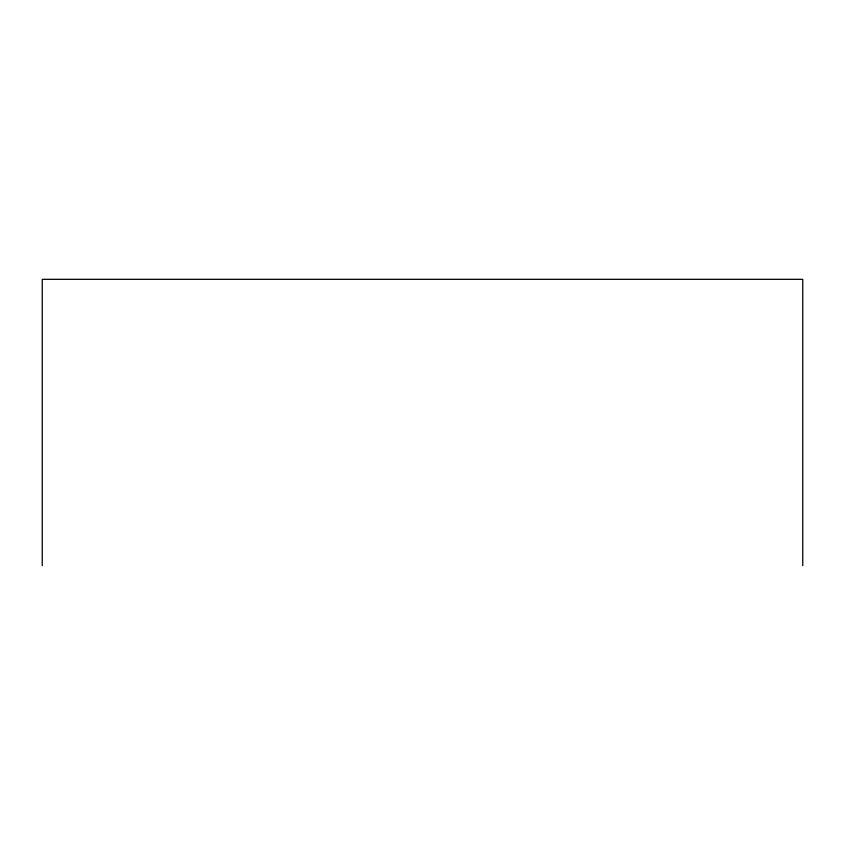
<?xml version="1.0" encoding="UTF-8"?>
<svg xmlns="http://www.w3.org/2000/svg" width="845" height="845" viewBox="0 0 845 845"><rect width="100%" height="100%" fill="white"/><g stroke="black" fill="none" stroke-linecap="round" stroke-linejoin="round"><path stroke-width="1.27" d="M802.75 565.675L802.75 279.325L42.25 279.325L42.25 565.675"/></g></svg>
